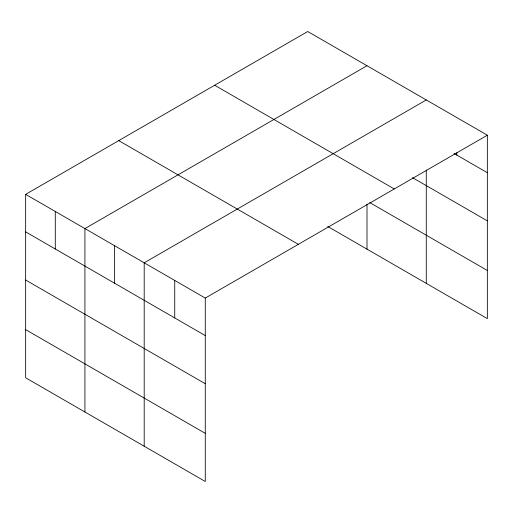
<?xml version="1.0" encoding="UTF-8"?>
<svg xmlns="http://www.w3.org/2000/svg" width="513" height="513" viewBox="0 0 513 513"><rect width="100%" height="100%" fill="white"/><g stroke="black" fill="none" stroke-linecap="round" stroke-linejoin="round"><path stroke-width="0.77" d="M25.65 194.369L205.271 298.072L205.271 481.489L25.65 377.786L25.65 194.369L307.729 31.511L487.35 135.214L487.35 318.631L327.717 226.47M367.007 65.735L84.921 228.593L84.921 412.01M426.277 99.952L144.198 262.81L144.198 446.233M205.271 298.072L487.35 135.214M454.037 153.483L487.35 172.721M412.497 177.652L487.35 220.872M214.646 85.254L394.26 188.957M369.764 202.59L487.35 270.479M118.74 140.626L298.354 244.329M25.65 231.876L205.271 335.579M25.65 280.027L205.271 383.73M25.65 329.635L205.271 433.338M456.814 152.694L456.814 155.086M426.277 170.079L426.277 283.375M367.007 204.103L367.007 249.151M174.734 280.438L174.734 317.945M114.559 245.701L114.559 283.208M55.289 211.478L55.289 248.985"/></g></svg>
